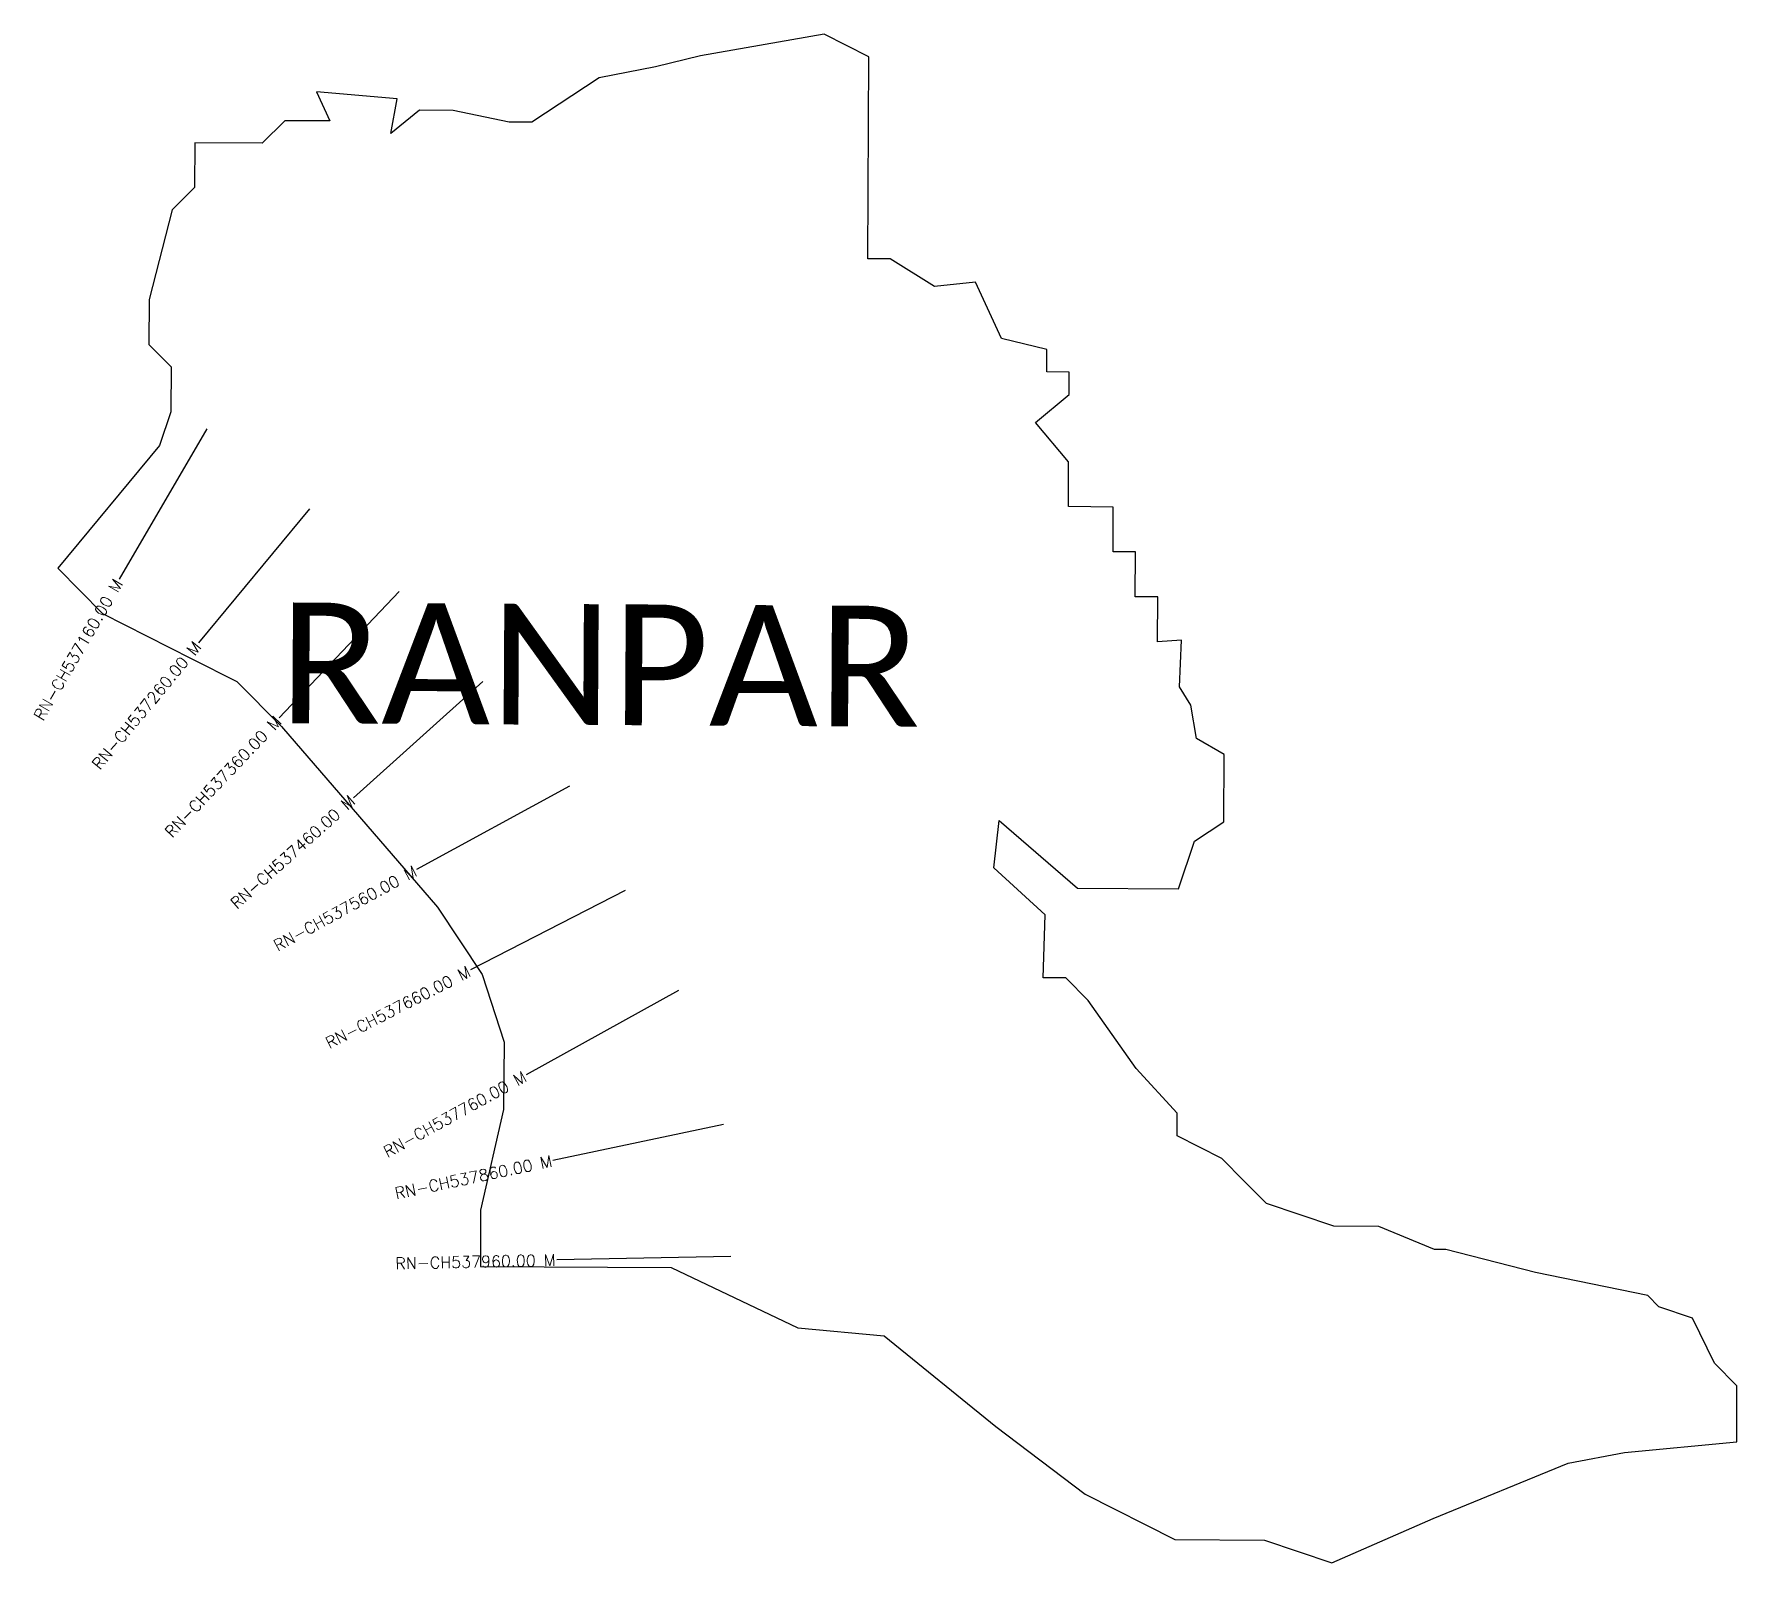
# Model space of a CAD drawing. Header units: metres. Extents: x 318500 to 319967, y 1868081 to 1869398.
import ezdxf
from ezdxf.enums import TextEntityAlignment as Align

# ---------------------------------------------------------------- set-up
doc = ezdxf.new("R2010")
doc.units = ezdxf.units.M
for name, color, linetype in [('CS', 134, 'Continuous'), ('CSMark', 6, 'Continuous'), ('VILLAGE BOUNDRY', 10, 'Continuous'), ('VILLAGE NAME', 250, 'Continuous')]:
    doc.layers.add(name, color=color, linetype=linetype)
doc.styles.get("Standard").update_dxf_attribs({"font": 'simplex.shx'})

msp = doc.modelspace()

# ---------------------------------------------------------------- linework, layer by layer
at = {"layer": 'CS'}
for p, q in [((318648.9, 1869058.2), (318573.5, 1868928.6)), ((318737.5, 1868989.3), (318641.8, 1868873.8)), ((318814.7, 1868918), (318711.3, 1868809.3)), ((318886.8, 1868840.5), (318775.2, 1868740.4)), ((318961.4, 1868750.3), (318829.7, 1868678.6)), ((319009.4, 1868660.6), (318876, 1868592)), ((319055.1, 1868574.2), (318923.9, 1868501.6)), ((319093.9, 1868458.8), (318947.1, 1868428)), ((319100.4, 1868345.3), (318950.4, 1868342.2))]:
    msp.add_line(p, q, dxfattribs=at)
at = {"layer": 'VILLAGE BOUNDRY'}
msp.add_lwpolyline([(319371.1, 1868639.6), (319326.7, 1868680), (319331.4, 1868720.8), (319398.8, 1868662.4), (319485.8, 1868661.9), (319499.7, 1868703), (319524.8, 1868719.7), (319525.1, 1868777.7), (319501.4, 1868791.4), (319496.3, 1868820.3), (319486.8, 1868835.9), (319488.3, 1868876.2), (319467.7, 1868874.7), (319467.9, 1868913.4), (319448.6, 1868913.5), (319448.8, 1868952.2), (319429.4, 1868952.3), (319429.6, 1868990.9), (319391, 1868991.2), (319391.2, 1869029.8), (319362.6, 1869063.8), (319391.5, 1869087.8), (319391.6, 1869107.2), (319372.3, 1869107.3), (319372.4, 1869126.6), (319333.3, 1869136.1), (319311.1, 1869184.6), (319275.8, 1869181), (319237.5, 1869204.7), (319218.2, 1869204.8), (319219.1, 1869378.9), (319180.6, 1869398.4), (319074.1, 1869379.7), (319035.4, 1869370.2), (318987, 1869360.8), (318928.8, 1869322.5), (318909.5, 1869322.6), (318861.2, 1869332.5), (318832.2, 1869332.7), (318807.5, 1869312.6), (318812.9, 1869342.5), (318743.4, 1869348.5), (318754.8, 1869323.5), (318716.1, 1869323.7), (318696.7, 1869304.4), (318638.7, 1869304.8), (318638.4, 1869266.1), (318619, 1869246.9), (318599.2, 1869169.7), (318599, 1869131), (318618.3, 1869111.6), (318618, 1869072.9), (318608.2, 1869043.9), (318520.6, 1868938.1), (318559.1, 1868899.2), (318636.2, 1868860.1), (318674.7, 1868840.5), (318713.2, 1868801.7), (318847.6, 1868646.2), (318886, 1868588), (318905, 1868529.9), (318904.6, 1868471.9), (318884.8, 1868385), (318884.6, 1868336.6), (319048.9, 1868335.7), (319158, 1868283.7), (319232.3, 1868276.7), (319328.5, 1868198.8), (319405.5, 1868140.3), (319482.6, 1868101.2), (319560, 1868100.8), (319617.9, 1868081.1), (319705.1, 1868119.3), (319821.4, 1868167), (319869.8, 1868176.4), (319966.5, 1868185.5), (319966.7, 1868233.8), (319947.5, 1868253.3), (319928.4, 1868292.1), (319899.5, 1868301.9), (319889.9, 1868311.6), (319793.3, 1868331.5), (319716.1, 1868351.3), (319706.4, 1868351.3), (319658.2, 1868371), (319619.5, 1868371.2), (319561.6, 1868390.8), (319542.4, 1868410.2), (319523.2, 1868429.7), (319484.6, 1868449.2), (319484.7, 1868468.6), (319449.3, 1868507.1), (319407.9, 1868565.7), (319388.7, 1868585.2), (319369.3, 1868585.3)], close=True, dxfattribs=at)

# ---------------------------------------------------------------- texts
at = {"layer": 'CSMark'}
for s, rotation, p in [('RN-CH537160.00 M', 59.8203, (318573, 1868927.7)), ('RN-CH537260.00 M', 50.3575, (318641.1, 1868873.1)), ('RN-CH537360.00 M', 46.4086, (318710.6, 1868808.6)), ('RN-CH537460.00 M', 41.8833, (318774.4, 1868739.7)), ('RN-CH537560.00 M', 28.5894, (318828.8, 1868678.1)), ('RN-CH537660.00 M', 27.2196, (318875.1, 1868591.5)), ('RN-CH537760.00 M', 28.9494, (318923, 1868501.1)), ('RN-CH537860.00 M', 11.8724, (318946.1, 1868427.7)), ('RN-CH537960.00 M', 1.2058, (318949.4, 1868342.1))]:
    msp.add_text(s, height=10, rotation=rotation, dxfattribs=at).set_placement(p, align=Align.MIDDLE_RIGHT)
at = {"layer": 'VILLAGE NAME', "insert": (318711.6, 1868908.7), "char_height": 104.042, "attachment_point": 1, "rotation": 359.6762}
msp.add_mtext_dynamic_manual_height_columns('{\\fCalibri|b0|i0|c0|p34;RANPAR}', width=700.08, gutter_width=520.2, heights=[0], dxfattribs=at)

doc.saveas('drawing.dxf')
